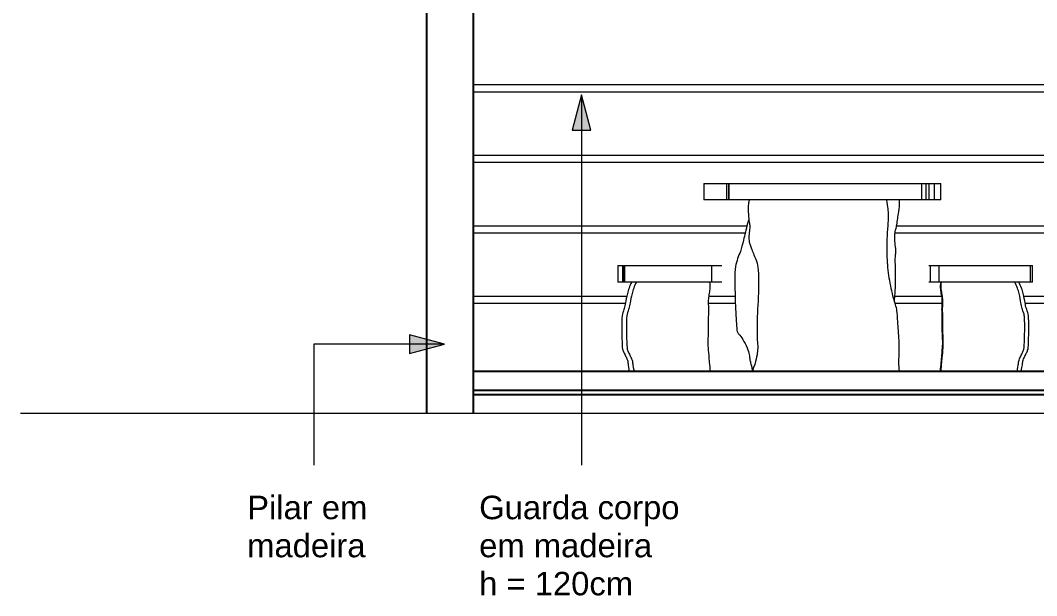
# Model space of a CAD drawing. Header units: millimetres. Extents: x -12976 to 58202, y -2238 to 7407.
# Drawn here: x -12976 to -8643, y -775 to 1674 of the extents above; entities that cross this region are included whole.
import ezdxf

# ---------------------------------------------------------------- set-up
doc = ezdxf.new("R2010")
doc.units = ezdxf.units.MM
for name, color, linetype, lineweight in [('A-DETL-THIN', 151, 'Continuous', 9), ('A-FLOR', 192, 'Continuous', 25), ('C-TOPO', 7, 'Continuous', 9), ('Corrimão', 7, 'Continuous', 9), ('Corrimãos superiores', 7, 'Continuous', 9), ('G-ANNO-TEXT', 231, 'Continuous', 9), ('I-FURN', 30, 'Continuous', 9), ('S-BEAM', 12, 'Continuous', 25), ('S-COLS', 52, 'Continuous', 25)]:
    doc.layers.add(name, color=color, linetype=linetype, lineweight=lineweight)
doc.styles.add('Arial', font='arial.ttf', dxfattribs={"height": 100})

# ---------------------------------------------------------------- blocks, each defined once
blk = doc.blocks.new('Guarda-corpo - Guarda-corpo-3444766-FACHADA POSTERIOR')
at = {"layer": 'Corrimão'}
for p, q in [((-11044.6, 1100), (-7954.6, 1100)), ((-11044.6, 1070), (-7954.6, 1070)), ((-11044.6, 800), (-9878.1, 800)), ((-9240.4, 800), (-7944.6, 800)), ((-11044.6, 770), (-9885.7, 770)), ((-9247.4, 770), (-7954.6, 770)), ((-11044.6, 500), (-10390.9, 500)), ((-10039.9, 500), (-9929.1, 500)), ((-9248, 500), (-9049.3, 500)), ((-8698.3, 500), (-7944.6, 500)), ((-11044.6, 470), (-10396.7, 470)), ((-10042, 470), (-9928, 470)), ((-9247.2, 470), (-9047.2, 470)), ((-8692.5, 470), (-7944.6, 470))]:
    blk.add_line(p, q, dxfattribs=at)
blk = doc.blocks.new('Tipo de corrimão superior - Corrimão superior_Interno_-3444834-FACHADA POSTERIOR')
at = {"layer": 'Corrimãos superiores'}
for p, q in [((-7944.6, 1400), (-11044.6, 1400)), ((-11044.6, 1370), (-7944.6, 1370))]:
    blk.add_line(p, q, dxfattribs=at)
blk = doc.blocks.new('Blks_Mob_Mesa com Bancos Rústica - Madeira Clara-3524189-FACHADA POSTERIOR')
at = {"layer": 'I-FURN', "color": 8}
for p, q in [((-10061.7, 980), (-10061.7, 910)), ((-9965.7, 980), (-9965.7, 910)), ((-9957, 980), (-9957, 910)), ((-9954.5, 980), (-9133.3, 980)), ((-9954.5, 910), (-9954.5, 980)), ((-9133.3, 910), (-9133.3, 980)), ((-9114.8, 910), (-9114.8, 980)), ((-9102, 910), (-9102, 980)), ((-9079.5, 910), (-9079.5, 980)), ((-9052.6, 910), (-9052.6, 980)), ((-9133.3, 910), (-9954.5, 910)), ((-10428.4, 630), (-10428.4, 560)), ((-10409.4, 630), (-10409.4, 560)), ((-10403.7, 630), (-10403.7, 560)), ((-10398.9, 630), (-10029.1, 630)), ((-10398.9, 560), (-10398.9, 630)), ((-10029.1, 630), (-10029.1, 560)), ((-9096.2, 560), (-9096.2, 630)), ((-9059.6, 630), (-8669.7, 630)), ((-9059.6, 560), (-9059.6, 630)), ((-8669.7, 560), (-8669.7, 630)), ((-8660.8, 560), (-8660.8, 630)), ((-10029.1, 560), (-10398.9, 560)), ((-8669.7, 560), (-9059.6, 560))]:
    blk.add_line(p, q, dxfattribs=at)
for points, knots in [([(-10061.7, 980), (-10061.8, 980), (-10059.3, 980), (-10044.6, 980), (-10014.1, 980), (-9997.1, 980), (-9975, 980), (-9965.6, 980)], [2.047752, 2.047752, 2.047752, 2.047752, 2.436357, 3.282857, 3.702191, 4.188951, 4.546251, 4.546251, 4.546251, 4.546251]), ([(-9133.3, 980), (-9121.4, 980), (-9116.1, 980), (-9114.9, 980), (-9114.8, 980)], [0, 0, 0, 0, 0.2638083, 0.4560718, 0.4560718, 0.4560718, 0.4560718]), ([(-9114.8, 980), (-9113.9, 980), (-9109.1, 980), (-9099.3, 980), (-9079.9, 980), (-9062.3, 980), (-9055.9, 980), (-9052.7, 980), (-9052.6, 980)], [1.774374, 1.774374, 1.774374, 1.774374, 1.904488, 2.355833, 2.750742, 3.18532, 3.840237, 4.365259, 4.365259, 4.365259, 4.365259]), ([(-9965.6, 910), (-9975, 910), (-9997.1, 910), (-10014.1, 910), (-10044.6, 910), (-10059.3, 910), (-10061.8, 910), (-10061.7, 910)], [-4.546251, -4.546251, -4.546251, -4.546251, -4.188951, -3.702191, -3.282857, -2.436357, -2.047752, -2.047752, -2.047752, -2.047752]), ([(-9869.5, 910), (-9873.2, 888.9), (-9873.2, 859.8), (-9870.4, 819.4), (-9866.4, 804.5), (-9866.4, 788.1), (-9870.2, 766.7), (-9870.2, 733.2), (-9867.3, 725.4), (-9859.1, 702.8), (-9850.9, 680.2), (-9838.8, 654.2), (-9829.4, 619.4), (-9829.4, 564.6), (-9829.5, 489.3), (-9835, 425.8), (-9835, 368.9), (-9835, 308.7), (-9832.3, 293.1), (-9832.3, 264.6), (-9839.5, 223.9), (-9855.4, 180)], [-2.194971, -2.194971, -2.194971, -2.194971, -2.096144, -2.003768, -1.925245, -1.867056, -1.789238, -1.720226, -1.648681, -1.587385, -1.503921, -1.407525, -1.277765, -1.097332, -0.886741, -0.673913, -0.477539, -0.333222, -0.219623, -0.12659, 0, 0, 0, 0]), ([(-9228.2, 180), (-9232.2, 209.8), (-9229, 245.8), (-9229, 309.8), (-9236.6, 396.9), (-9236.5, 439.7), (-9254.2, 488.2), (-9275, 586.4), (-9281.1, 656.2), (-9281, 744.3), (-9277.6, 792.5), (-9274, 843.7), (-9277, 877.7), (-9282.6, 910)], [-2.189179, -2.189179, -2.189179, -2.189179, -2.04774, -1.844028, -1.633103, -1.435678, -1.224067, -0.982855, -0.701935, -0.477654, -0.273698, -0.128392, 0, 0, 0, 0]), ([(-9249.3, 476.9), (-9248.2, 500.2), (-9244.6, 542.3), (-9244.6, 578.9), (-9244.6, 625.1), (-9247.6, 659.3), (-9243.6, 681.6), (-9243.6, 703.2), (-9248.9, 733.3), (-9248.9, 766.8), (-9244.5, 783.2), (-9238.1, 807.1), (-9238.1, 828.2), (-9227.6, 867.4), (-9227.6, 910)], [-1.289918, -1.289918, -1.289918, -1.289918, -1.107207, -0.944429, -0.816665, -0.704661, -0.619372, -0.538032, -0.444934, -0.356882, -0.275193, -0.207028, -0.11324, 0, 0, 0, 0]), ([(-9114.8, 910), (-9114.9, 910), (-9116.1, 910), (-9121.4, 910), (-9133.3, 910)], [-0.4560718, -0.4560718, -0.4560718, -0.4560718, -0.2638083, 0, 0, 0, 0]), ([(-9052.6, 910), (-9052.7, 910), (-9055.9, 910), (-9062.3, 910), (-9079.9, 910), (-9099.3, 910), (-9109.1, 910), (-9113.9, 910), (-9114.8, 910)], [-4.365259, -4.365259, -4.365259, -4.365259, -3.840237, -3.18532, -2.750742, -2.355833, -1.904488, -1.774374, -1.774374, -1.774374, -1.774374]), ([(-9870.5, 825.8), (-9872.4, 819.9), (-9882, 787.8), (-9892.2, 740), (-9905.5, 690.1), (-9918.6, 662.1), (-9929.8, 620.3), (-9929.8, 571), (-9929.8, 482.1), (-9921.9, 368.6), (-9921.9, 347.3), (-9908.7, 334.1), (-9890.8, 308.5), (-9873.3, 271), (-9867, 247.7), (-9867, 231.1), (-9863.3, 217.3), (-9858.6, 199.6), (-9855.4, 180)], [-2.09246, -2.09246, -2.09246, -2.09246, -2.050497, -1.855648, -1.692644, -1.555967, -1.421903, -1.224817, -0.951115, -0.707762, -0.540862, -0.463499, -0.36438, -0.25923, -0.170144, -0.110456, -0.057026, 0, 0, 0, 0]), ([(-10428.4, 630), (-10428.4, 630), (-10427.9, 630), (-10424.9, 630), (-10423.1, 630), (-10414.4, 630), (-10407.8, 630), (-10405.7, 630), (-10404.1, 630), (-10403.8, 630)], [4.49208, 4.49208, 4.49208, 4.49208, 4.691862, 5.257928, 5.734722, 6.119599, 6.487339, 6.864099, 6.953493, 6.953493, 6.953493, 6.953493]), ([(-10026.5, 630), (-10021.2, 630), (-10003.8, 630), (-9986.8, 630), (-9986.1, 630), (-9986.1, 630)], [5.192887, 5.192887, 5.192887, 5.192887, 5.652198, 6.571154, 7.054549, 7.054549, 7.054549, 7.054549]), ([(-9103.2, 630), (-9103.2, 630), (-9103.2, 630), (-9098.9, 630), (-9096.2, 630)], [7.135416, 7.135416, 7.135416, 7.135416, 7.752486, 8.161145, 8.161145, 8.161145, 8.161145]), ([(-9096.2, 630), (-9074.1, 630), (-9068.9, 630), (-9068.9, 630), (-9064.7, 630), (-9062.5, 630), (-9059.6, 630)], [0, 0, 0, 0, 0.2577189, 0.4264303, 0.5760661, 0.6970347, 0.6970347, 0.6970347, 0.6970347]), ([(-8669.9, 630), (-8669.7, 630), (-8668.7, 630), (-8662, 630), (-8661.1, 630), (-8660.8, 630), (-8660.8, 630)], [3.9030277, 3.9030277, 3.9030277, 3.9030277, 3.9173683, 3.9725163, 4.2312478, 4.4305445, 4.4305445, 4.4305445, 4.4305445]), ([(-10403.8, 560), (-10404.1, 560), (-10405.7, 560), (-10407.8, 560), (-10414.4, 560), (-10423.1, 560), (-10424.9, 560), (-10427.9, 560), (-10428.4, 560), (-10428.4, 560)], [-6.953493, -6.953493, -6.953493, -6.953493, -6.864099, -6.487339, -6.119599, -5.734722, -5.257928, -4.691862, -4.49208, -4.49208, -4.49208, -4.49208]), ([(-10369.6, 560), (-10379.3, 541.8), (-10389.7, 509.7), (-10396.6, 470.6), (-10400.2, 450), (-10408.3, 428.8), (-10410.7, 415.3), (-10412.4, 396.3), (-10412.3, 339.7), (-10410.2, 278.3), (-10408.3, 271.4), (-10405, 264.3), (-10397.2, 247.5), (-10390.1, 235.3), (-10386.6, 222.2), (-10385.3, 214.8), (-10385.3, 207.6), (-10379.9, 180)], [-1.121434, -1.121434, -1.121434, -1.121434, -1.019974, -0.918061, -0.828125, -0.766217, -0.706407, -0.610023, -0.462072, -0.326976, -0.244476, -0.208302, -0.164641, -0.114818, -0.076827, -0.046277, 0, 0, 0, 0]), ([(-10349.6, 560), (-10359.3, 541.8), (-10369.7, 509.7), (-10376.6, 470.6), (-10380.2, 450), (-10388.3, 428.8), (-10390.7, 415.3), (-10392.4, 396.3), (-10392.3, 339.7), (-10390.2, 278.3), (-10388.3, 271.4), (-10385, 264.3), (-10377.2, 247.5), (-10370.1, 235.3), (-10366.6, 222.2), (-10365.3, 214.8), (-10365.3, 207.6), (-10359.9, 180)], [-1.121434, -1.121434, -1.121434, -1.121434, -1.019974, -0.918061, -0.828125, -0.766217, -0.706407, -0.610023, -0.462072, -0.326976, -0.244476, -0.208302, -0.164641, -0.114818, -0.076827, -0.046277, 0, 0, 0, 0]), ([(-10034, 180), (-10036.7, 206.8), (-10040.5, 250.1), (-10044, 289.8), (-10044, 313.7), (-10041.8, 344.2), (-10041.8, 372.5), (-10041.8, 426.5), (-10040.8, 432.5), (-10040.8, 451.6), (-10042.3, 469.1), (-10042.3, 487.1), (-10037.7, 513), (-10034.4, 531.6), (-10034.4, 549), (-10036.4, 560)], [-1.087386, -1.087386, -1.087386, -1.087386, -0.96838, -0.852697, -0.750932, -0.661565, -0.539765, -0.444355, -0.358943, -0.312764, -0.253708, -0.186951, -0.118741, -0.051229, 0, 0, 0, 0]), ([(-9986.1, 560), (-9986.1, 560), (-9986.8, 560), (-10003.8, 560), (-10021.2, 560), (-10026.5, 560)], [-7.054549, -7.054549, -7.054549, -7.054549, -6.571154, -5.652198, -5.192887, -5.192887, -5.192887, -5.192887]), ([(-9096.2, 560), (-9098.9, 560), (-9103.2, 560), (-9103.2, 560), (-9103.2, 560)], [-8.161145, -8.161145, -8.161145, -8.161145, -7.752486, -7.135416, -7.135416, -7.135416, -7.135416]), ([(-9059.6, 560), (-9062.5, 560), (-9064.7, 560), (-9068.9, 560), (-9068.9, 560), (-9074.1, 560), (-9096.2, 560)], [-0.6970347, -0.6970347, -0.6970347, -0.6970347, -0.5760661, -0.4264303, -0.2577189, 0, 0, 0, 0]), ([(-9052.9, 560), (-9054.8, 549), (-9054.8, 531.6), (-9051.5, 513), (-9047, 487.1), (-9047, 469.1), (-9048.5, 451.6), (-9048.5, 432.5), (-9047.4, 426.5), (-9047.4, 372.5), (-9047.4, 344.2), (-9045.3, 313.7), (-9045.3, 289.8), (-9048.8, 250.1), (-9052.5, 206.8), (-9055.2, 180)], [0, 0, 0, 0, 0.051229, 0.118741, 0.186951, 0.253708, 0.312764, 0.358943, 0.444355, 0.539765, 0.661565, 0.750932, 0.852697, 0.96838, 1.087386, 1.087386, 1.087386, 1.087386]), ([(-9050.4, 560), (-9052.3, 549), (-9052.3, 531.6), (-9049, 513), (-9044.5, 487.1), (-9044.5, 469.1), (-9046, 451.6), (-9046, 432.5), (-9044.9, 426.5), (-9044.9, 372.5), (-9044.9, 344.2), (-9042.8, 313.7), (-9042.8, 289.8), (-9046.3, 250.1), (-9050, 206.8), (-9052.7, 180)], [0, 0, 0, 0, 0.051229, 0.118741, 0.186951, 0.253708, 0.312764, 0.358943, 0.444355, 0.539765, 0.661565, 0.750932, 0.852697, 0.96838, 1.087386, 1.087386, 1.087386, 1.087386]), ([(-8726.8, 180), (-8721.4, 207.6), (-8721.4, 214.8), (-8720.1, 222.2), (-8716.6, 235.3), (-8709.6, 247.5), (-8701.7, 264.3), (-8698.4, 271.4), (-8696.6, 278.3), (-8694.4, 339.7), (-8694.4, 396.3), (-8696, 415.3), (-8698.4, 428.8), (-8706.5, 450), (-8710.2, 470.6), (-8717, 509.7), (-8727.5, 541.8), (-8737.1, 560)], [0, 0, 0, 0, 0.046277, 0.076827, 0.114818, 0.164641, 0.208302, 0.244476, 0.326976, 0.462072, 0.610023, 0.706407, 0.766217, 0.828125, 0.918061, 1.019974, 1.121434, 1.121434, 1.121434, 1.121434]), ([(-8709.3, 180), (-8703.9, 207.6), (-8703.9, 214.8), (-8702.6, 222.2), (-8699.1, 235.3), (-8692.1, 247.5), (-8684.2, 264.3), (-8680.9, 271.4), (-8679.1, 278.3), (-8676.9, 339.7), (-8676.9, 396.3), (-8678.5, 415.3), (-8680.9, 428.8), (-8689, 450), (-8692.7, 470.6), (-8699.5, 509.7), (-8710, 541.8), (-8719.6, 560)], [0, 0, 0, 0, 0.046277, 0.076827, 0.114818, 0.164641, 0.208302, 0.244476, 0.326976, 0.462072, 0.610023, 0.706407, 0.766217, 0.828125, 0.918061, 1.019974, 1.121434, 1.121434, 1.121434, 1.121434]), ([(-8660.8, 560), (-8660.8, 560), (-8661.1, 560), (-8662, 560), (-8668.7, 560), (-8669.7, 560), (-8669.9, 560)], [-4.4305445, -4.4305445, -4.4305445, -4.4305445, -4.2312478, -3.9725163, -3.9173683, -3.9030277, -3.9030277, -3.9030277, -3.9030277])]:
    blk.add_open_spline(points, degree=3, knots=knots, dxfattribs=at)
for points in [[(-9965.7, 980), (-9965.7, 980), (-9963.1, 980), (-9954.5, 980)], [(-9954.5, 910), (-9963.1, 910), (-9965.7, 910), (-9965.7, 910)], [(-10403.6, 630), (-10403.8, 630), (-10403.7, 630), (-10398.9, 630)], [(-10029.1, 630), (-10026.7, 630), (-10026.2, 630), (-10026.4, 630)], [(-9986.1, 630), (-9986.1, 630), (-9986.1, 630), (-9986.1, 630)], [(-9103.2, 630), (-9103.2, 630), (-9103.2, 630), (-9103.2, 630)], [(-10398.9, 560), (-10403.7, 560), (-10403.8, 560), (-10403.6, 560)], [(-10026.4, 560), (-10026.2, 560), (-10026.7, 560), (-10029.1, 560)], [(-9986.1, 560), (-9986.1, 560), (-9986.1, 560), (-9986.1, 560)], [(-9103.2, 560), (-9103.2, 560), (-9103.2, 560), (-9103.2, 560)], [(-9229.8, 196.7), (-9229.9, 197.2), (-9229.9, 197.8), (-9230, 198.3)]]:
    blk.add_open_spline(points, degree=3, dxfattribs=at)

msp = doc.modelspace()

# ---------------------------------------------------------------- hatches: boundary and pattern name
at = {"layer": 'G-ANNO-TEXT'}
for points in [[(-10583.5, 1356.6), (-10623.7, 1206.6), (-10543.3, 1206.6)], [(-11167.3, 295.5), (-11317.3, 335.7), (-11317.3, 255.3)]]:
    msp.add_hatch(color=7, dxfattribs=at).paths.add_polyline_path(points)

# ---------------------------------------------------------------- linework, layer by layer
at = {"layer": 'A-DETL-THIN'}
msp.add_line((9910.8, 0), (-12975.7, 0), dxfattribs=at)
at = {"layer": 'A-FLOR'}
for p, q in [((-11044.6, 180), (-7244.6, 180)), ((-7244.6, 80), (-11044.6, 80))]:
    msp.add_line(p, q, dxfattribs=at)
at = {"layer": 'C-TOPO', "color": 8}
for p, q in [((-11044.6, 79.8), (-7244.6, 79.8)), ((-10473.2, 79.8), (-11044.6, 79.8)), ((-7244.6, 79.8), (-11044.6, 79.8)), ((-7244.6, 79.8), (-11044.6, 79.8)), ((-10044.6, 79.8), (-10473.2, 79.8)), ((-9208.9, 79.8), (-10044.6, 79.8)), ((-8744.6, 79.8), (-9208.9, 79.8)), ((-7908.9, 79.8), (-8744.6, 79.8))]:
    msp.add_line(p, q, dxfattribs=at)
at = {"layer": 'G-ANNO-TEXT', "color": 7}
for p, q in [((-10583.5, 1356.6), (-10623.7, 1206.6)), ((-10543.3, 1206.6), (-10583.5, 1356.6)), ((-10583.5, 1356.6), (-10583.5, -219.3)), ((-10623.7, 1206.6), (-10543.3, 1206.6)), ((-11167.3, 295.5), (-11317.3, 335.7)), ((-11317.3, 335.7), (-11317.3, 255.3)), ((-11724.4, 295.5), (-11724.4, -219.3)), ((-11167.3, 295.5), (-11724.4, 295.5)), ((-11317.3, 255.3), (-11167.3, 295.5))]:
    msp.add_line(p, q, dxfattribs=at)
at = {"layer": 'S-BEAM'}
msp.add_line((-11044.6, 100), (-7244.6, 100), dxfattribs=at)
at = {"layer": 'S-COLS'}
for p, q in [((-11244.6, 2574.7), (-11244.6, 0)), ((-11044.6, 0), (-11044.6, 2574.7))]:
    msp.add_line(p, q, dxfattribs=at)

# ---------------------------------------------------------------- block references
at = {"layer": 'Corrimão'}
msp.add_blockref('Guarda-corpo - Guarda-corpo-3444766-FACHADA POSTERIOR', (0, 0), dxfattribs=at)
at = {"layer": 'Corrimãos superiores'}
msp.add_blockref('Tipo de corrimão superior - Corrimão superior_Interno_-3444834-FACHADA POSTERIOR', (0, 0), dxfattribs=at)
at = {"layer": 'I-FURN', "color": 8}
msp.add_blockref('Blks_Mob_Mesa com Bancos Rústica - Madeira Clara-3524189-FACHADA POSTERIOR', (0, 0), dxfattribs=at)

# ---------------------------------------------------------------- texts
at = {"layer": 'G-ANNO-TEXT', "color": 7, "char_height": 100, "attachment_point": 1, "style": 'Arial'}
for s, insert, width in [('Pilar em ', (-12008.9, -349.9), 685.443), ('Guarda corpo', (-11020, -349.9), 1054.219), ('madeira', (-12008.9, -511.9), 625.316), ('em madeira', (-11020, -511.9), 913.924), ('h = 120cm', (-11020, -674), 813.713)]:
    msp.add_mtext(s, dxfattribs=dict(at, insert=insert, width=width))

doc.saveas('drawing.dxf')
